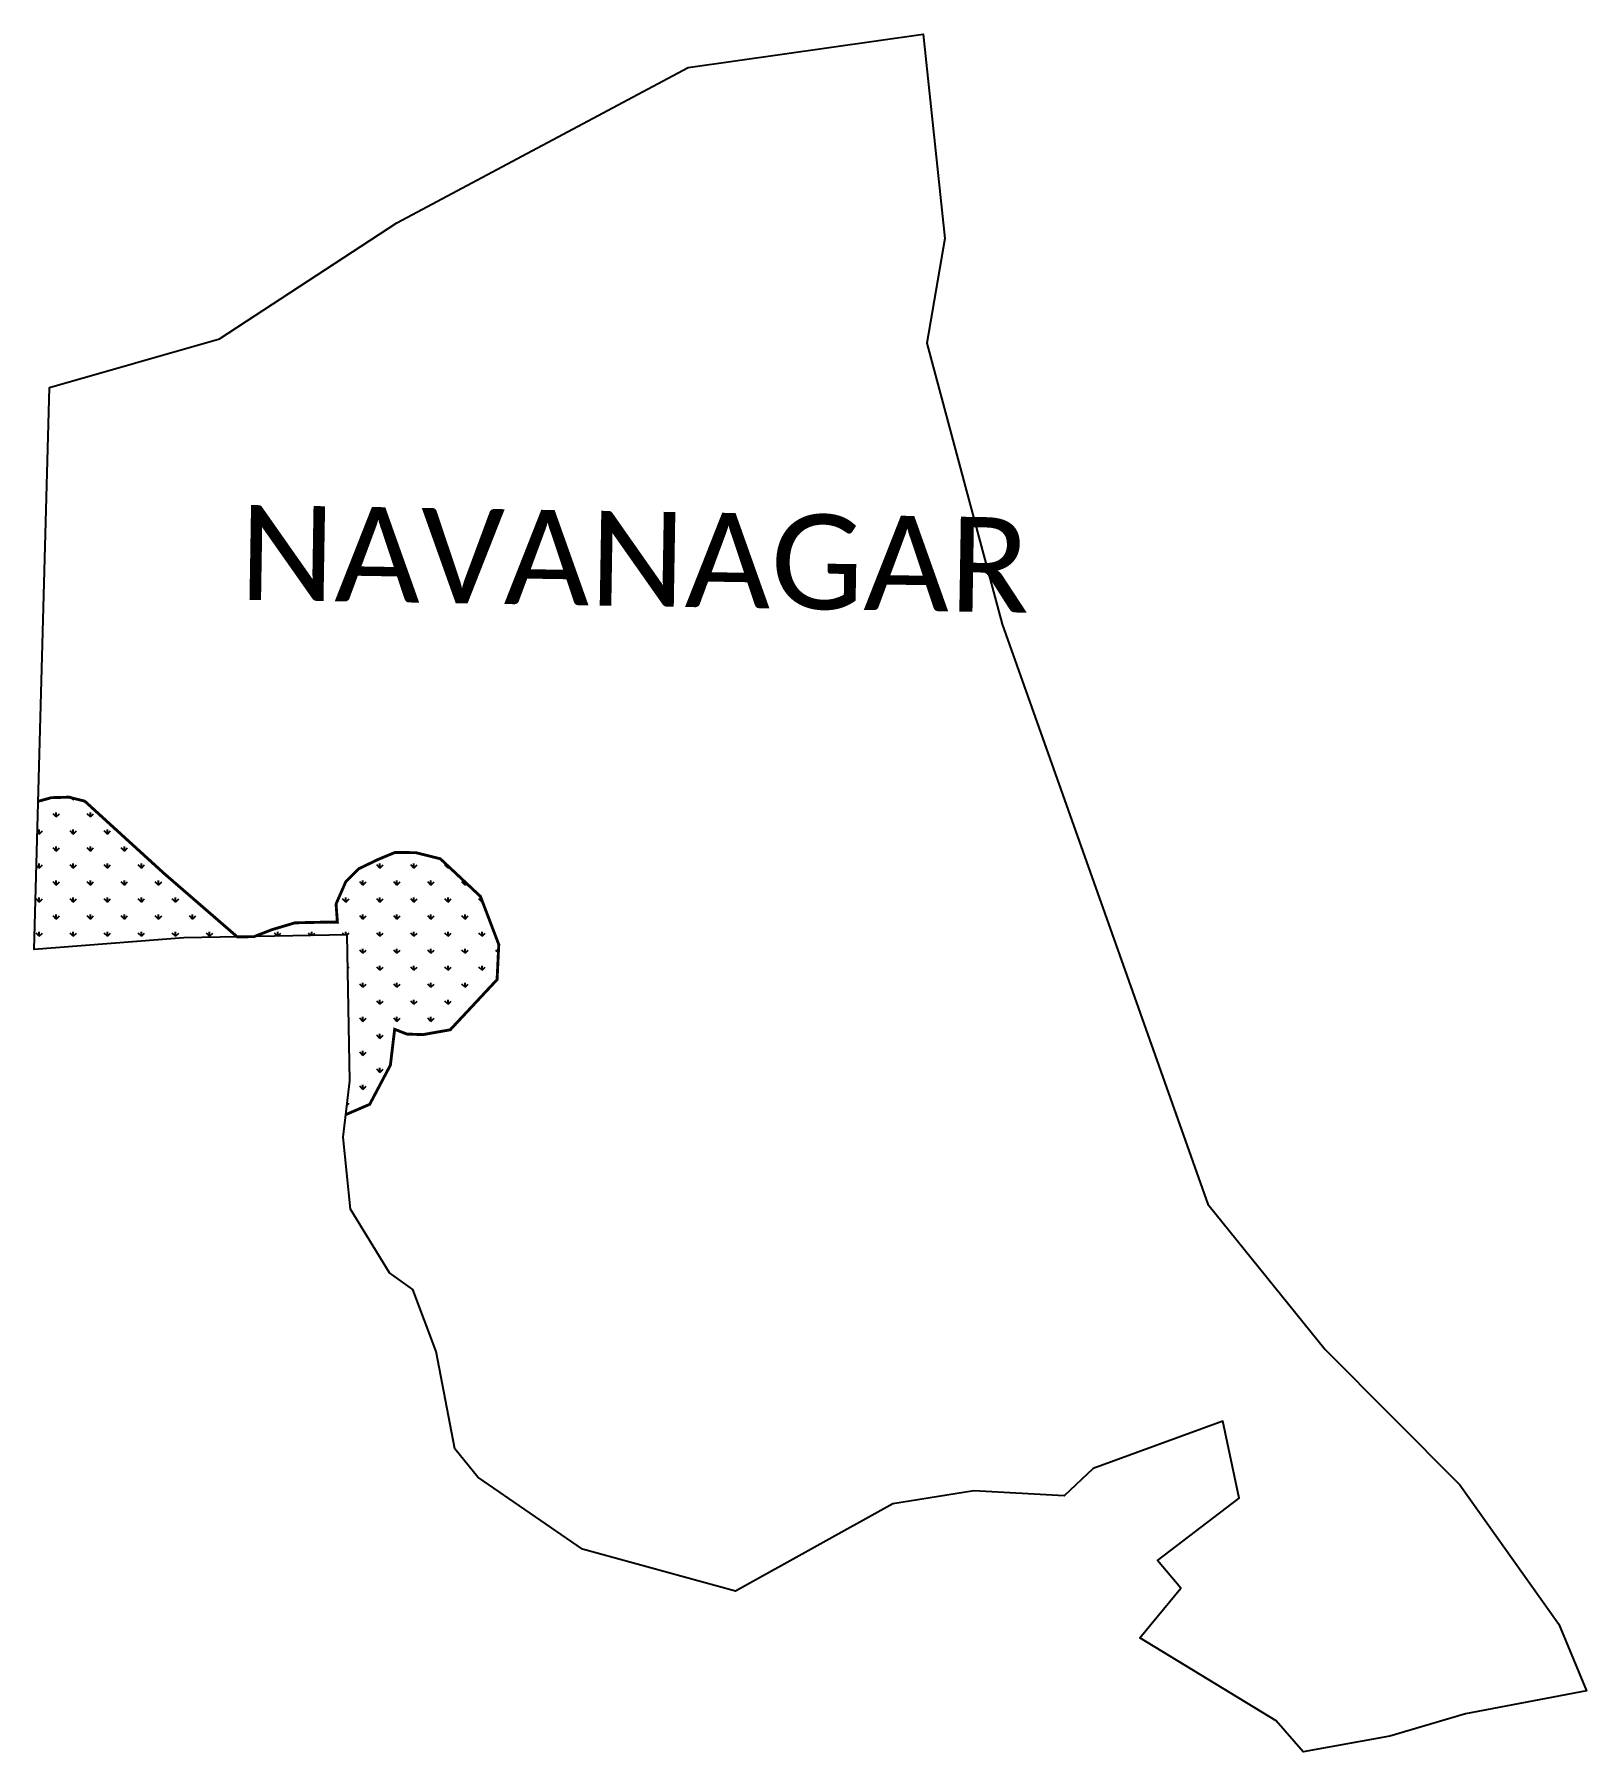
# Model space of a CAD drawing. Header units: metres. Extents: x 305916 to 307553, y 1943168 to 1944979.
import ezdxf

# ---------------------------------------------------------------- set-up
doc = ezdxf.new("R2010")
doc.units = ezdxf.units.M
doc.layers.add('MANGROOVES', color=112, linetype='Continuous')
doc.layers.add('VILLAGE NAME', color=250, linetype='Continuous')
doc.styles.get("Standard").update_dxf_attribs({"font": 'simplex.shx'})

msp = doc.modelspace()

# ---------------------------------------------------------------- hatches: boundary and pattern name
at = {"layer": 'MANGROOVES'}
h = msp.add_hatch(dxfattribs=at)
h.set_pattern_fill('GRASS', color=256)
h.paths.add_polyline_path([(306386.7, 1944069.8), (306344.4, 1944109.5), (306318.4, 1944116), (306296.5, 1944116.2), (306278.9, 1944108.9), (306258.1, 1944098.9), (306244.6, 1944085.2), (306234.4, 1944061.9), (306235.8, 1944042.7), (306226.8, 1944042.8), (306191.1, 1944042), (306166.5, 1944034.7), (306148.2, 1944027.5), (306246.2, 1944029.2), (306248.9, 1943875.5), (306244.6, 1943839.7), (306269.9, 1943850.6), (306291.7, 1943891.9), (306296.2, 1943929.7), (306309, 1943924.7), (306326, 1943924.1), (306354.8, 1943929.2), (306404.2, 1943982.1), (306406, 1944019.1)])
h.paths.add_polyline_path([(306053, 1944094.1), (305969.4, 1944170.3), (305952.8, 1944174.5), (305934.3, 1944174), (305920.4, 1944170.2), (305916.2, 1944014), (306073.9, 1944026.3), (306130.2, 1944027.2)])

# ---------------------------------------------------------------- linework, layer by layer
at = {"color": 3, "flags": 128}
msp.add_lwpolyline([(305932.1, 1944606.6), (306111.6, 1944657.7), (306298.4, 1944780.2), (306452, 1944862.1), (306605.6, 1944943.9), (306853.6, 1944979), (306876.5, 1944763.8), (306857.5, 1944653.2), (306937, 1944356.8), (307064.5, 1943997.2), (307153.8, 1943745.4), (307277.6, 1943592.1), (307419.3, 1943449.4), (307523.7, 1943302.5), (307553.2, 1943232), (307425.3, 1943207.9), (307345.5, 1943184.2), (307254.3, 1943167.9), (307225.9, 1943200.4), (307082, 1943288.1), (307125.1, 1943340.5), (307100.8, 1943369.4), (307186.8, 1943435.1), (307169.6, 1943516.4), (307032.7, 1943466.5), (307002.3, 1943437.7), (306906.8, 1943443.1), (306821.4, 1943429.4), (306655.5, 1943337.2), (306494.2, 1943381.4), (306384, 1943457.3), (306359.8, 1943487.2), (306339.8, 1943590.1), (306315.5, 1943655.3), (306290.7, 1943672.8), (306249.6, 1943740.1), (306241.8, 1943815.9), (306248.9, 1943875.5), (306246.2, 1944029.2), (306073.9, 1944026.3), (305916.2, 1944014), (305924.2, 1944310.3), (305932.1, 1944606.6)], dxfattribs=at)
at = {"layer": 'MANGROOVES', "const_width": 3.02, "flags": 128}
msp.add_lwpolyline([(305920.4, 1944170.2), (305934.3, 1944174), (305952.8, 1944174.5), (305969.4, 1944170.3), (306053, 1944094.1), (306130.2, 1944027.2), (306147.8, 1944027.4), (306166.5, 1944034.7), (306191.1, 1944042), (306226.8, 1944042.8), (306235.8, 1944042.7), (306234.4, 1944061.9), (306244.6, 1944085.2), (306258.1, 1944098.9), (306278.9, 1944108.9), (306296.5, 1944116.2), (306318.4, 1944116), (306344.4, 1944109.5), (306386.7, 1944069.8), (306406, 1944019.1), (306404.2, 1943982.1), (306354.8, 1943929.2), (306326, 1943924.1), (306309, 1943924.7), (306296.2, 1943929.7), (306291.7, 1943891.9), (306269.9, 1943850.6), (306244.6, 1943839.7)], dxfattribs=at)

# ---------------------------------------------------------------- texts
at = {"layer": 'VILLAGE NAME', "insert": (306133.5, 1944482.8), "char_height": 100, "attachment_point": 1, "rotation": 359.0535}
msp.add_mtext_dynamic_manual_height_columns('{\\fCalibri|b0|i0|c0|p34;NAVANAGAR}', width=298.894, gutter_width=1398, heights=[0], dxfattribs=at)

doc.saveas('drawing.dxf')
